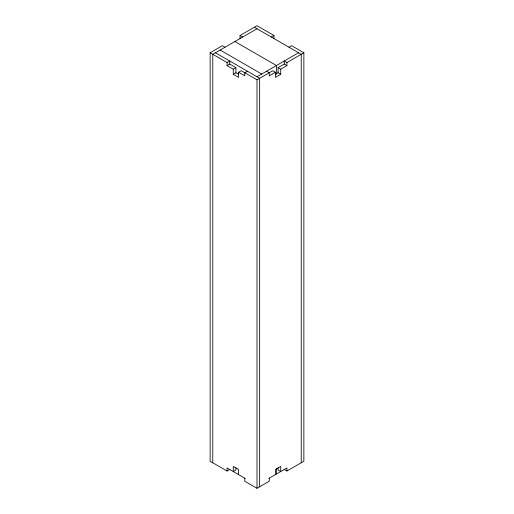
<?xml version="1.0" encoding="UTF-8"?>
<svg xmlns="http://www.w3.org/2000/svg" width="514" height="514" viewBox="0 0 514 514"><rect width="100%" height="100%" fill="white"/><g stroke="black" fill="none" stroke-linecap="round" stroke-linejoin="round"><path stroke-width="0.77" d="M229.732 469.494L227.079 471.023L210.13 461.238L210.13 52.762L222.363 45.701L225.016 47.23M240.051 38.55L240.051 35.485L257 25.7L273.949 35.485L273.949 38.55M257 28.765L212.783 54.291L212.783 462.773M227.079 62.547L229.732 61.018L229.732 64.077L235.926 67.655L235.926 72.757L233.272 74.292L233.272 69.184L227.079 65.612L227.079 62.547L210.13 52.762M271.296 37.021L273.949 35.485M227.079 65.612L229.732 64.077M233.272 69.184L235.926 67.655M233.272 74.292L238.58 77.357L238.58 72.249L241.227 70.714L244.67 72.705M238.58 72.249L244.767 75.821L244.767 72.757L247.42 71.228M288.984 47.23L291.637 45.701L303.87 52.762L303.87 461.238L286.921 471.023L284.268 469.494M257 76.759L298.563 52.762M244.767 72.757L257 79.824L269.233 72.757L269.233 75.821L275.42 72.249L275.42 77.357L280.728 74.292L280.728 69.184L278.074 67.655L278.074 72.757L280.728 74.292M269.33 72.705L272.773 70.714L275.42 72.249M278.074 67.655L284.268 64.077L286.921 65.612L286.921 62.547L303.87 52.762M280.728 69.184L286.921 65.612M275.42 74.292L278.074 72.757M269.085 478.258L286.921 467.965L286.921 471.023M244.767 478.174L244.767 481.239L257 488.3L269.233 481.239L269.233 478.174M254.346 27.229L301.217 54.291L301.217 462.773M240.051 35.485L242.704 37.021M286.921 62.547L284.268 61.018L284.268 64.077M234.892 41.525L276.455 65.529L276.455 74.35M266.58 71.228L269.233 72.757M220.153 50.038L261.716 74.035M215.437 52.762L259.654 78.289L259.654 486.771M235.926 72.757L238.58 74.292M245.223 478.438L227.079 467.965L227.079 471.023M278.074 467.817L278.074 470.002L280.728 471.537L280.728 466.429L275.42 469.494L275.42 474.602M276.455 468.389L276.455 474.004M257 79.824L257 488.3M238.58 474.602L238.58 469.494L233.272 466.429L233.272 471.537L235.926 470.002L235.926 467.817"/></g></svg>
